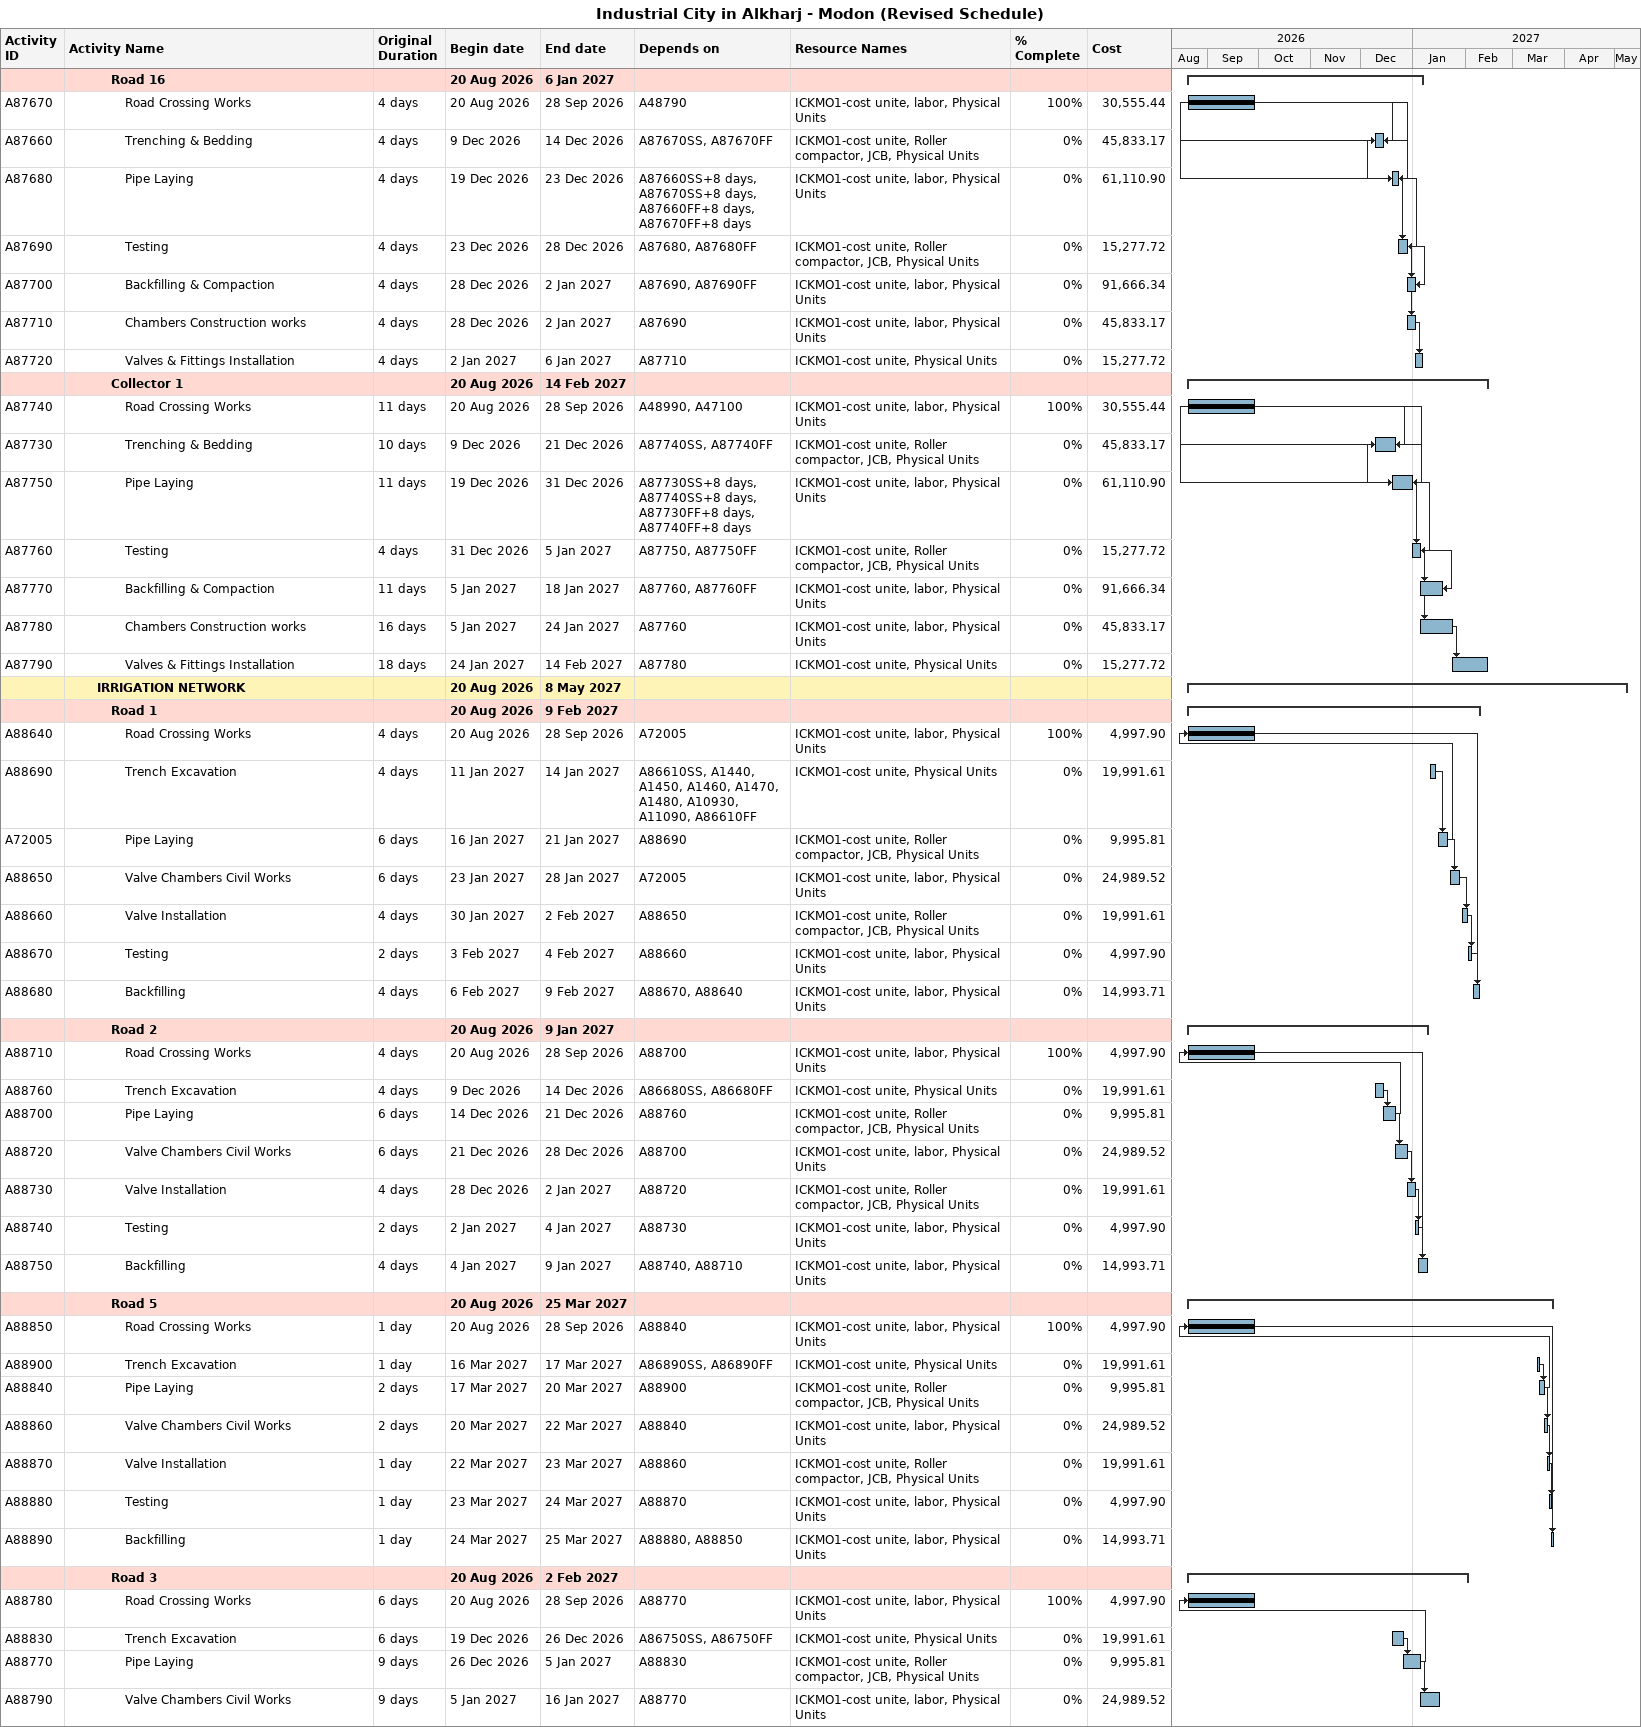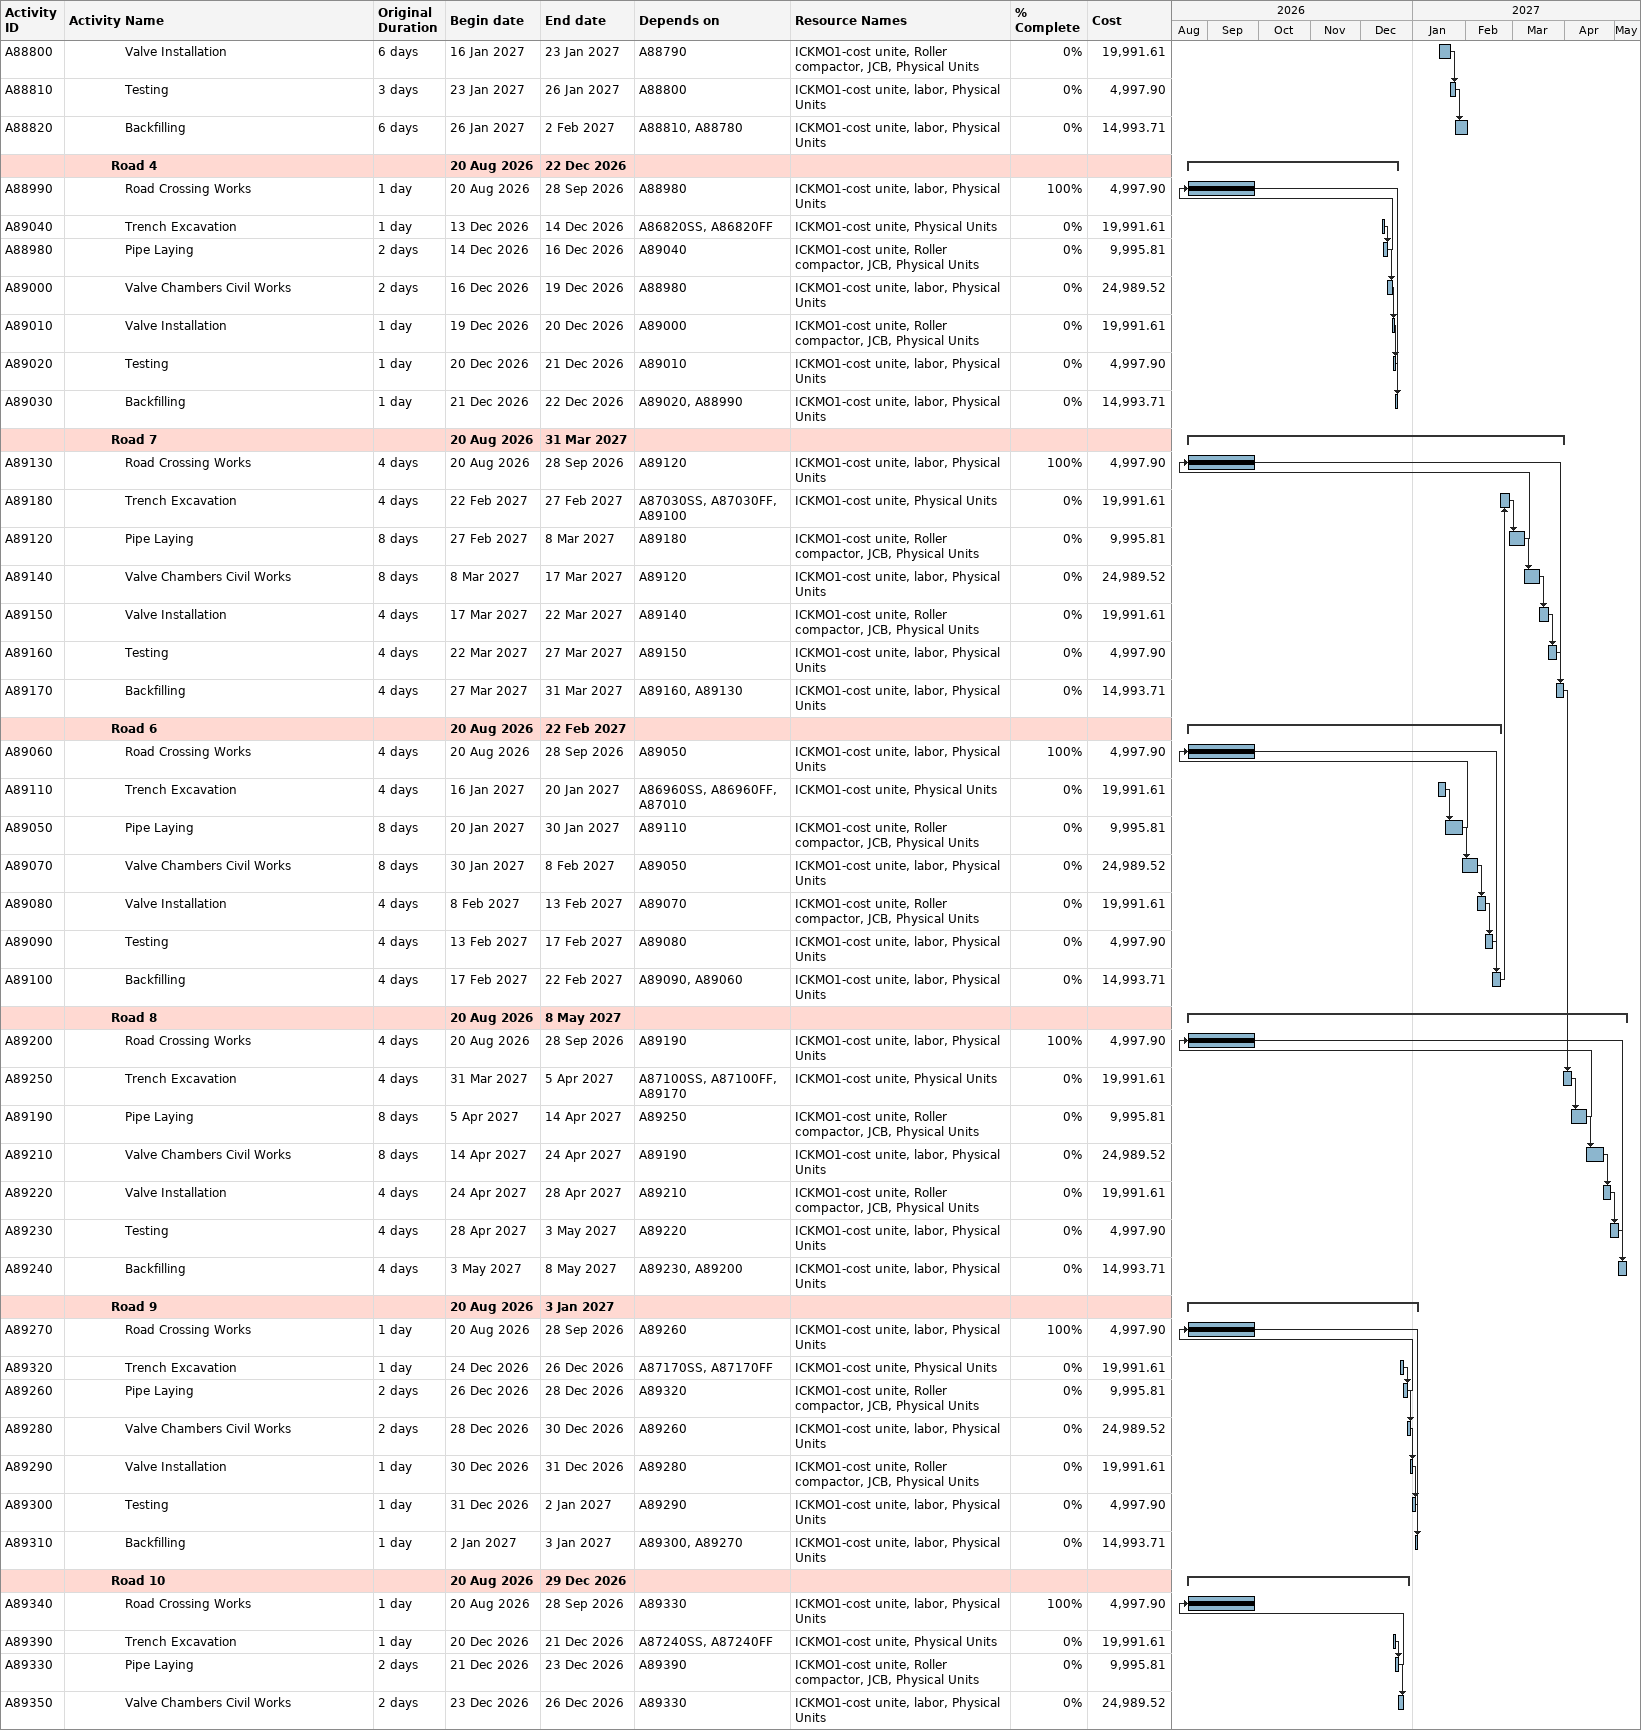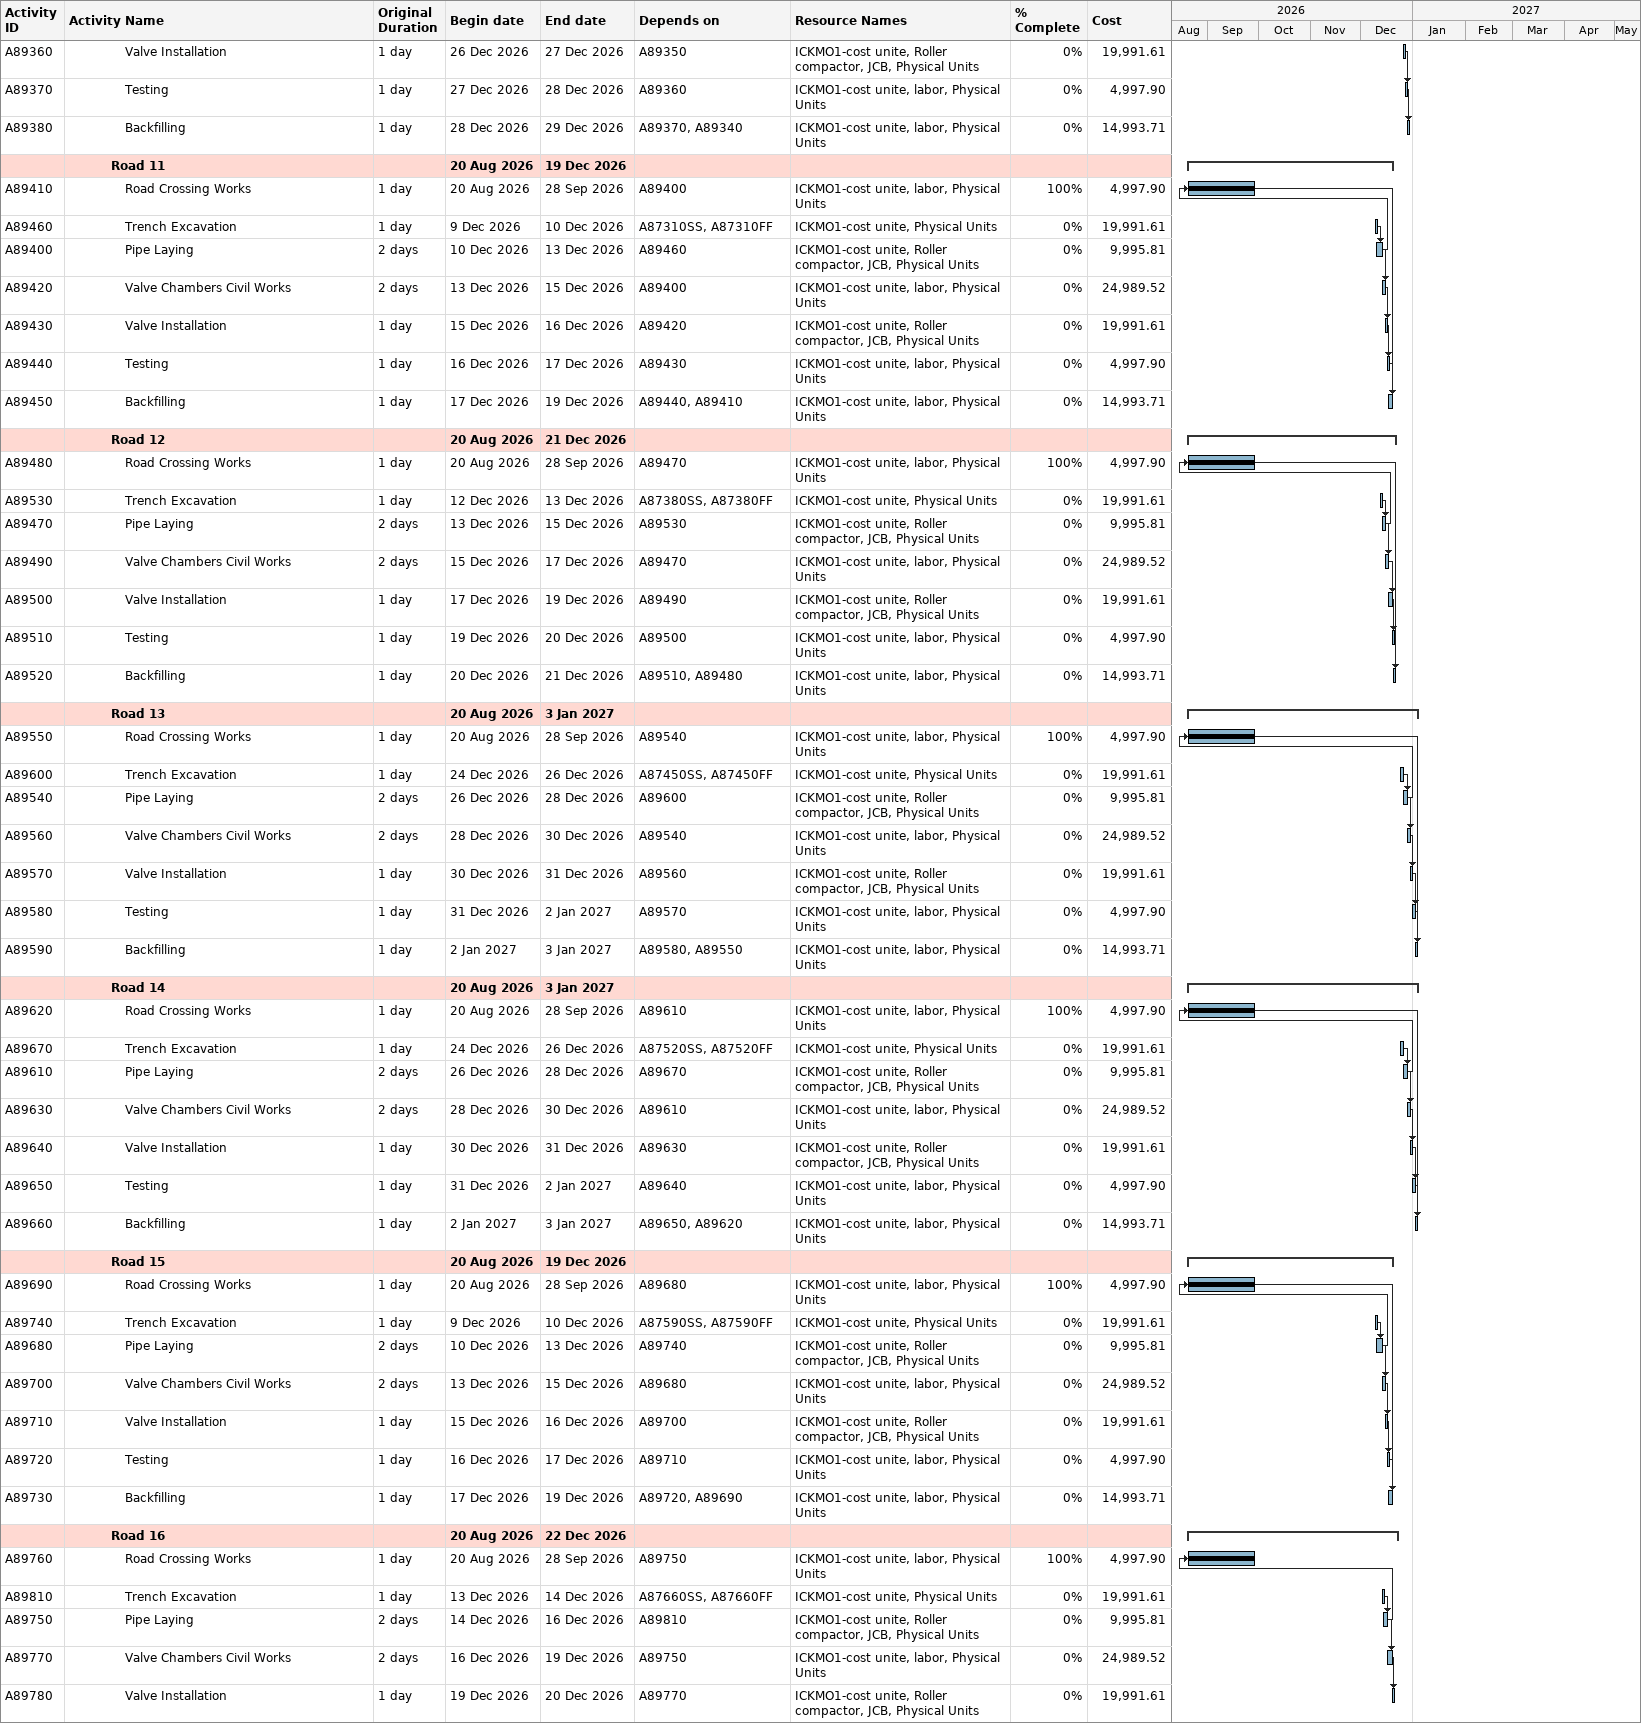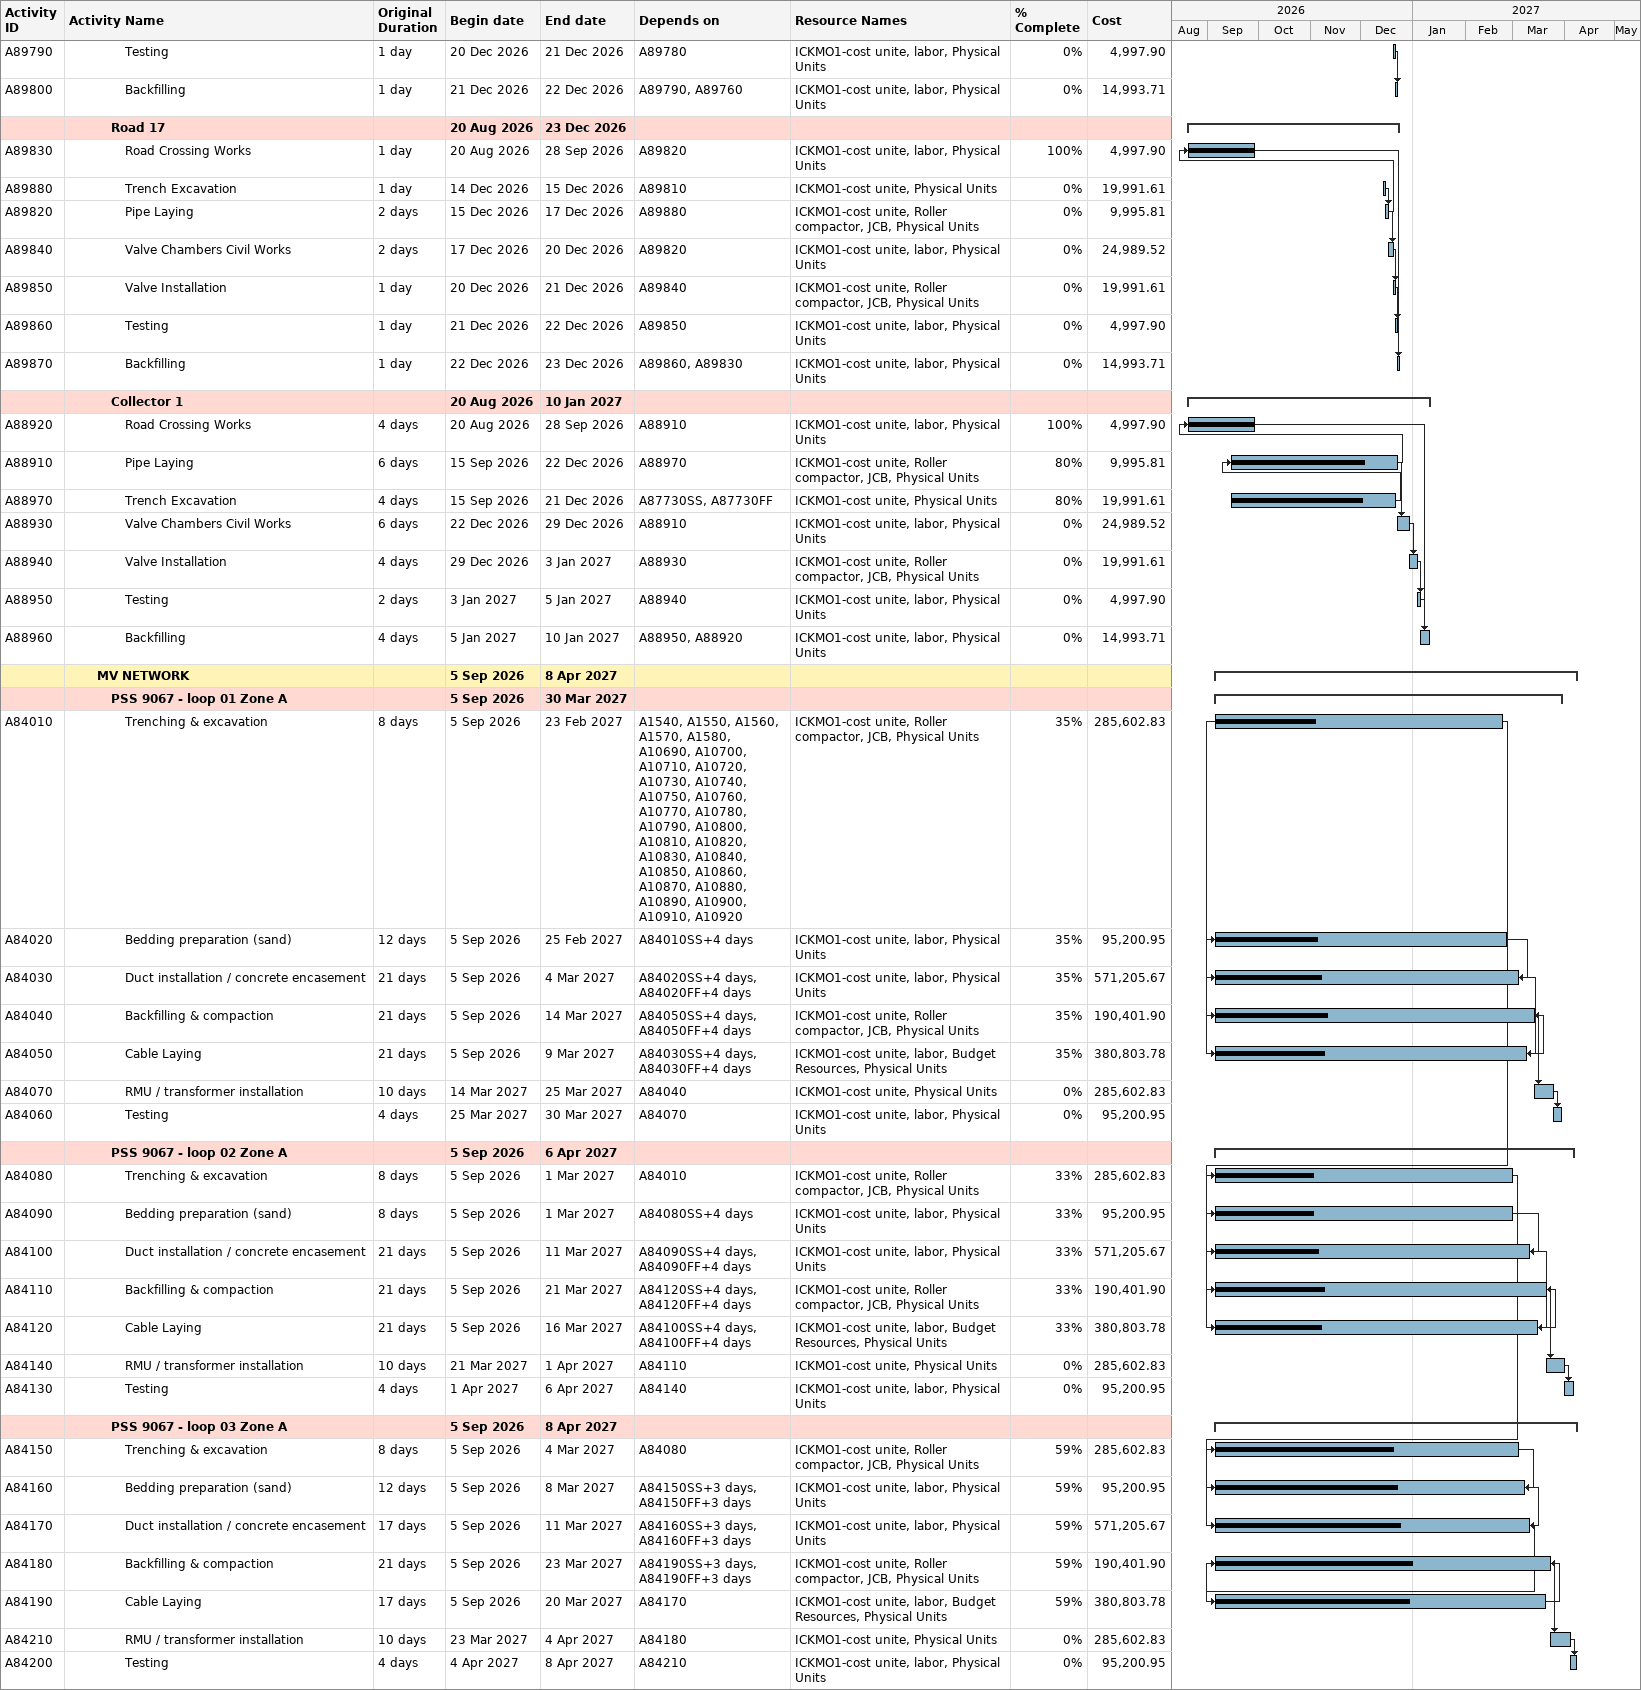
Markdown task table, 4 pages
Industrial City in Alkharj - Modon (Revised Schedule)

| ID | Level | Task | Original duration | Start | Finish | Predecessors | Resources | % complete | Cost |
|---|---|---|---|---|---|---|---|---|---|
|  | 4 | **Road 16** |  | 2026-08-20 | 2027-01-06 |  |  |  |  |
| A87670 | 5 | Road Crossing Works | 4d | 2026-08-20 | 2026-09-28 | A48790 | ICKMO1-cost unite, labor, Physical Units | 100 | 30555.44 |
| A87660 | 5 | Trenching & Bedding | 4d | 2026-12-09 | 2026-12-14 | A87670SS, A87670FF | ICKMO1-cost unite, Roller compactor, JCB, Physical Units | 0 | 45833.17 |
| A87680 | 5 | Pipe Laying | 4d | 2026-12-19 | 2026-12-23 | A87660SS+8d, A87670SS+8d, A87660FF+8d, A87670FF+8d | ICKMO1-cost unite, labor, Physical Units | 0 | 61110.90 |
| A87690 | 5 | Testing | 4d | 2026-12-23 | 2026-12-28 | A87680, A87680FF | ICKMO1-cost unite, Roller compactor, JCB, Physical Units | 0 | 15277.72 |
| A87700 | 5 | Backfilling & Compaction | 4d | 2026-12-28 | 2027-01-02 | A87690, A87690FF | ICKMO1-cost unite, labor, Physical Units | 0 | 91666.34 |
| A87710 | 5 | Chambers Construction works | 4d | 2026-12-28 | 2027-01-02 | A87690 | ICKMO1-cost unite, labor, Physical Units | 0 | 45833.17 |
| A87720 | 5 | Valves & Fittings Installation | 4d | 2027-01-02 | 2027-01-06 | A87710 | ICKMO1-cost unite, Physical Units | 0 | 15277.72 |
|  | 4 | **Collector 1** |  | 2026-08-20 | 2027-02-14 |  |  |  |  |
| A87740 | 5 | Road Crossing Works | 11d | 2026-08-20 | 2026-09-28 | A48990, A47100 | ICKMO1-cost unite, labor, Physical Units | 100 | 30555.44 |
| A87730 | 5 | Trenching & Bedding | 10d | 2026-12-09 | 2026-12-21 | A87740SS, A87740FF | ICKMO1-cost unite, Roller compactor, JCB, Physical Units | 0 | 45833.17 |
| A87750 | 5 | Pipe Laying | 11d | 2026-12-19 | 2026-12-31 | A87730SS+8d, A87740SS+8d, A87730FF+8d, A87740FF+8d | ICKMO1-cost unite, labor, Physical Units | 0 | 61110.90 |
| A87760 | 5 | Testing | 4d | 2026-12-31 | 2027-01-05 | A87750, A87750FF | ICKMO1-cost unite, Roller compactor, JCB, Physical Units | 0 | 15277.72 |
| A87770 | 5 | Backfilling & Compaction | 11d | 2027-01-05 | 2027-01-18 | A87760, A87760FF | ICKMO1-cost unite, labor, Physical Units | 0 | 91666.34 |
| A87780 | 5 | Chambers Construction works | 16d | 2027-01-05 | 2027-01-24 | A87760 | ICKMO1-cost unite, labor, Physical Units | 0 | 45833.17 |
| A87790 | 5 | Valves & Fittings Installation | 18d | 2027-01-24 | 2027-02-14 | A87780 | ICKMO1-cost unite, Physical Units | 0 | 15277.72 |
|  | 3 | **IRRIGATION NETWORK** |  | 2026-08-20 | 2027-05-08 |  |  |  |  |
|  | 4 | **Road 1** |  | 2026-08-20 | 2027-02-09 |  |  |  |  |
| A88640 | 5 | Road Crossing Works | 4d | 2026-08-20 | 2026-09-28 | A72005 | ICKMO1-cost unite, labor, Physical Units | 100 | 4997.90 |
| A88690 | 5 | Trench Excavation | 4d | 2027-01-11 | 2027-01-14 | A86610SS, A1440, A1450, A1460, A1470, A1480, A10930, A11090, A86610FF | ICKMO1-cost unite, Physical Units | 0 | 19991.61 |
| A72005 | 5 | Pipe Laying | 6d | 2027-01-16 | 2027-01-21 | A88690 | ICKMO1-cost unite, Roller compactor, JCB, Physical Units | 0 | 9995.81 |
| A88650 | 5 | Valve Chambers Civil Works | 6d | 2027-01-23 | 2027-01-28 | A72005 | ICKMO1-cost unite, labor, Physical Units | 0 | 24989.52 |
| A88660 | 5 | Valve Installation | 4d | 2027-01-30 | 2027-02-02 | A88650 | ICKMO1-cost unite, Roller compactor, JCB, Physical Units | 0 | 19991.61 |
| A88670 | 5 | Testing | 2d | 2027-02-03 | 2027-02-04 | A88660 | ICKMO1-cost unite, labor, Physical Units | 0 | 4997.90 |
| A88680 | 5 | Backfilling | 4d | 2027-02-06 | 2027-02-09 | A88670, A88640 | ICKMO1-cost unite, labor, Physical Units | 0 | 14993.71 |
|  | 4 | **Road 2** |  | 2026-08-20 | 2027-01-09 |  |  |  |  |
| A88710 | 5 | Road Crossing Works | 4d | 2026-08-20 | 2026-09-28 | A88700 | ICKMO1-cost unite, labor, Physical Units | 100 | 4997.90 |
| A88760 | 5 | Trench Excavation | 4d | 2026-12-09 | 2026-12-14 | A86680SS, A86680FF | ICKMO1-cost unite, Physical Units | 0 | 19991.61 |
| A88700 | 5 | Pipe Laying | 6d | 2026-12-14 | 2026-12-21 | A88760 | ICKMO1-cost unite, Roller compactor, JCB, Physical Units | 0 | 9995.81 |
| A88720 | 5 | Valve Chambers Civil Works | 6d | 2026-12-21 | 2026-12-28 | A88700 | ICKMO1-cost unite, labor, Physical Units | 0 | 24989.52 |
| A88730 | 5 | Valve Installation | 4d | 2026-12-28 | 2027-01-02 | A88720 | ICKMO1-cost unite, Roller compactor, JCB, Physical Units | 0 | 19991.61 |
| A88740 | 5 | Testing | 2d | 2027-01-02 | 2027-01-04 | A88730 | ICKMO1-cost unite, labor, Physical Units | 0 | 4997.90 |
| A88750 | 5 | Backfilling | 4d | 2027-01-04 | 2027-01-09 | A88740, A88710 | ICKMO1-cost unite, labor, Physical Units | 0 | 14993.71 |
|  | 4 | **Road 5** |  | 2026-08-20 | 2027-03-25 |  |  |  |  |
| A88850 | 5 | Road Crossing Works | 1d | 2026-08-20 | 2026-09-28 | A88840 | ICKMO1-cost unite, labor, Physical Units | 100 | 4997.90 |
| A88900 | 5 | Trench Excavation | 1d | 2027-03-16 | 2027-03-17 | A86890SS, A86890FF | ICKMO1-cost unite, Physical Units | 0 | 19991.61 |
| A88840 | 5 | Pipe Laying | 2d | 2027-03-17 | 2027-03-20 | A88900 | ICKMO1-cost unite, Roller compactor, JCB, Physical Units | 0 | 9995.81 |
| A88860 | 5 | Valve Chambers Civil Works | 2d | 2027-03-20 | 2027-03-22 | A88840 | ICKMO1-cost unite, labor, Physical Units | 0 | 24989.52 |
| A88870 | 5 | Valve Installation | 1d | 2027-03-22 | 2027-03-23 | A88860 | ICKMO1-cost unite, Roller compactor, JCB, Physical Units | 0 | 19991.61 |
| A88880 | 5 | Testing | 1d | 2027-03-23 | 2027-03-24 | A88870 | ICKMO1-cost unite, labor, Physical Units | 0 | 4997.90 |
| A88890 | 5 | Backfilling | 1d | 2027-03-24 | 2027-03-25 | A88880, A88850 | ICKMO1-cost unite, labor, Physical Units | 0 | 14993.71 |
|  | 4 | **Road 3** |  | 2026-08-20 | 2027-02-02 |  |  |  |  |
| A88780 | 5 | Road Crossing Works | 6d | 2026-08-20 | 2026-09-28 | A88770 | ICKMO1-cost unite, labor, Physical Units | 100 | 4997.90 |
| A88830 | 5 | Trench Excavation | 6d | 2026-12-19 | 2026-12-26 | A86750SS, A86750FF | ICKMO1-cost unite, Physical Units | 0 | 19991.61 |
| A88770 | 5 | Pipe Laying | 9d | 2026-12-26 | 2027-01-05 | A88830 | ICKMO1-cost unite, Roller compactor, JCB, Physical Units | 0 | 9995.81 |
| A88790 | 5 | Valve Chambers Civil Works | 9d | 2027-01-05 | 2027-01-16 | A88770 | ICKMO1-cost unite, labor, Physical Units | 0 | 24989.52 |
| A88800 | 5 | Valve Installation | 6d | 2027-01-16 | 2027-01-23 | A88790 | ICKMO1-cost unite, Roller compactor, JCB, Physical Units | 0 | 19991.61 |
| A88810 | 5 | Testing | 3d | 2027-01-23 | 2027-01-26 | A88800 | ICKMO1-cost unite, labor, Physical Units | 0 | 4997.90 |
| A88820 | 5 | Backfilling | 6d | 2027-01-26 | 2027-02-02 | A88810, A88780 | ICKMO1-cost unite, labor, Physical Units | 0 | 14993.71 |
|  | 4 | **Road 4** |  | 2026-08-20 | 2026-12-22 |  |  |  |  |
| A88990 | 5 | Road Crossing Works | 1d | 2026-08-20 | 2026-09-28 | A88980 | ICKMO1-cost unite, labor, Physical Units | 100 | 4997.90 |
| A89040 | 5 | Trench Excavation | 1d | 2026-12-13 | 2026-12-14 | A86820SS, A86820FF | ICKMO1-cost unite, Physical Units | 0 | 19991.61 |
| A88980 | 5 | Pipe Laying | 2d | 2026-12-14 | 2026-12-16 | A89040 | ICKMO1-cost unite, Roller compactor, JCB, Physical Units | 0 | 9995.81 |
| A89000 | 5 | Valve Chambers Civil Works | 2d | 2026-12-16 | 2026-12-19 | A88980 | ICKMO1-cost unite, labor, Physical Units | 0 | 24989.52 |
| A89010 | 5 | Valve Installation | 1d | 2026-12-19 | 2026-12-20 | A89000 | ICKMO1-cost unite, Roller compactor, JCB, Physical Units | 0 | 19991.61 |
| A89020 | 5 | Testing | 1d | 2026-12-20 | 2026-12-21 | A89010 | ICKMO1-cost unite, labor, Physical Units | 0 | 4997.90 |
| A89030 | 5 | Backfilling | 1d | 2026-12-21 | 2026-12-22 | A89020, A88990 | ICKMO1-cost unite, labor, Physical Units | 0 | 14993.71 |
|  | 4 | **Road 7** |  | 2026-08-20 | 2027-03-31 |  |  |  |  |
| A89130 | 5 | Road Crossing Works | 4d | 2026-08-20 | 2026-09-28 | A89120 | ICKMO1-cost unite, labor, Physical Units | 100 | 4997.90 |
| A89180 | 5 | Trench Excavation | 4d | 2027-02-22 | 2027-02-27 | A87030SS, A87030FF, A89100 | ICKMO1-cost unite, Physical Units | 0 | 19991.61 |
| A89120 | 5 | Pipe Laying | 8d | 2027-02-27 | 2027-03-08 | A89180 | ICKMO1-cost unite, Roller compactor, JCB, Physical Units | 0 | 9995.81 |
| A89140 | 5 | Valve Chambers Civil Works | 8d | 2027-03-08 | 2027-03-17 | A89120 | ICKMO1-cost unite, labor, Physical Units | 0 | 24989.52 |
| A89150 | 5 | Valve Installation | 4d | 2027-03-17 | 2027-03-22 | A89140 | ICKMO1-cost unite, Roller compactor, JCB, Physical Units | 0 | 19991.61 |
| A89160 | 5 | Testing | 4d | 2027-03-22 | 2027-03-27 | A89150 | ICKMO1-cost unite, labor, Physical Units | 0 | 4997.90 |
| A89170 | 5 | Backfilling | 4d | 2027-03-27 | 2027-03-31 | A89160, A89130 | ICKMO1-cost unite, labor, Physical Units | 0 | 14993.71 |
|  | 4 | **Road 6** |  | 2026-08-20 | 2027-02-22 |  |  |  |  |
| A89060 | 5 | Road Crossing Works | 4d | 2026-08-20 | 2026-09-28 | A89050 | ICKMO1-cost unite, labor, Physical Units | 100 | 4997.90 |
| A89110 | 5 | Trench Excavation | 4d | 2027-01-16 | 2027-01-20 | A86960SS, A86960FF, A87010 | ICKMO1-cost unite, Physical Units | 0 | 19991.61 |
| A89050 | 5 | Pipe Laying | 8d | 2027-01-20 | 2027-01-30 | A89110 | ICKMO1-cost unite, Roller compactor, JCB, Physical Units | 0 | 9995.81 |
| A89070 | 5 | Valve Chambers Civil Works | 8d | 2027-01-30 | 2027-02-08 | A89050 | ICKMO1-cost unite, labor, Physical Units | 0 | 24989.52 |
| A89080 | 5 | Valve Installation | 4d | 2027-02-08 | 2027-02-13 | A89070 | ICKMO1-cost unite, Roller compactor, JCB, Physical Units | 0 | 19991.61 |
| A89090 | 5 | Testing | 4d | 2027-02-13 | 2027-02-17 | A89080 | ICKMO1-cost unite, labor, Physical Units | 0 | 4997.90 |
| A89100 | 5 | Backfilling | 4d | 2027-02-17 | 2027-02-22 | A89090, A89060 | ICKMO1-cost unite, labor, Physical Units | 0 | 14993.71 |
|  | 4 | **Road 8** |  | 2026-08-20 | 2027-05-08 |  |  |  |  |
| A89200 | 5 | Road Crossing Works | 4d | 2026-08-20 | 2026-09-28 | A89190 | ICKMO1-cost unite, labor, Physical Units | 100 | 4997.90 |
| A89250 | 5 | Trench Excavation | 4d | 2027-03-31 | 2027-04-05 | A87100SS, A87100FF, A89170 | ICKMO1-cost unite, Physical Units | 0 | 19991.61 |
| A89190 | 5 | Pipe Laying | 8d | 2027-04-05 | 2027-04-14 | A89250 | ICKMO1-cost unite, Roller compactor, JCB, Physical Units | 0 | 9995.81 |
| A89210 | 5 | Valve Chambers Civil Works | 8d | 2027-04-14 | 2027-04-24 | A89190 | ICKMO1-cost unite, labor, Physical Units | 0 | 24989.52 |
| A89220 | 5 | Valve Installation | 4d | 2027-04-24 | 2027-04-28 | A89210 | ICKMO1-cost unite, Roller compactor, JCB, Physical Units | 0 | 19991.61 |
| A89230 | 5 | Testing | 4d | 2027-04-28 | 2027-05-03 | A89220 | ICKMO1-cost unite, labor, Physical Units | 0 | 4997.90 |
| A89240 | 5 | Backfilling | 4d | 2027-05-03 | 2027-05-08 | A89230, A89200 | ICKMO1-cost unite, labor, Physical Units | 0 | 14993.71 |
|  | 4 | **Road 9** |  | 2026-08-20 | 2027-01-03 |  |  |  |  |
| A89270 | 5 | Road Crossing Works | 1d | 2026-08-20 | 2026-09-28 | A89260 | ICKMO1-cost unite, labor, Physical Units | 100 | 4997.90 |
| A89320 | 5 | Trench Excavation | 1d | 2026-12-24 | 2026-12-26 | A87170SS, A87170FF | ICKMO1-cost unite, Physical Units | 0 | 19991.61 |
| A89260 | 5 | Pipe Laying | 2d | 2026-12-26 | 2026-12-28 | A89320 | ICKMO1-cost unite, Roller compactor, JCB, Physical Units | 0 | 9995.81 |
| A89280 | 5 | Valve Chambers Civil Works | 2d | 2026-12-28 | 2026-12-30 | A89260 | ICKMO1-cost unite, labor, Physical Units | 0 | 24989.52 |
| A89290 | 5 | Valve Installation | 1d | 2026-12-30 | 2026-12-31 | A89280 | ICKMO1-cost unite, Roller compactor, JCB, Physical Units | 0 | 19991.61 |
| A89300 | 5 | Testing | 1d | 2026-12-31 | 2027-01-02 | A89290 | ICKMO1-cost unite, labor, Physical Units | 0 | 4997.90 |
| A89310 | 5 | Backfilling | 1d | 2027-01-02 | 2027-01-03 | A89300, A89270 | ICKMO1-cost unite, labor, Physical Units | 0 | 14993.71 |
|  | 4 | **Road 10** |  | 2026-08-20 | 2026-12-29 |  |  |  |  |
| A89340 | 5 | Road Crossing Works | 1d | 2026-08-20 | 2026-09-28 | A89330 | ICKMO1-cost unite, labor, Physical Units | 100 | 4997.90 |
| A89390 | 5 | Trench Excavation | 1d | 2026-12-20 | 2026-12-21 | A87240SS, A87240FF | ICKMO1-cost unite, Physical Units | 0 | 19991.61 |
| A89330 | 5 | Pipe Laying | 2d | 2026-12-21 | 2026-12-23 | A89390 | ICKMO1-cost unite, Roller compactor, JCB, Physical Units | 0 | 9995.81 |
| A89350 | 5 | Valve Chambers Civil Works | 2d | 2026-12-23 | 2026-12-26 | A89330 | ICKMO1-cost unite, labor, Physical Units | 0 | 24989.52 |
| A89360 | 5 | Valve Installation | 1d | 2026-12-26 | 2026-12-27 | A89350 | ICKMO1-cost unite, Roller compactor, JCB, Physical Units | 0 | 19991.61 |
| A89370 | 5 | Testing | 1d | 2026-12-27 | 2026-12-28 | A89360 | ICKMO1-cost unite, labor, Physical Units | 0 | 4997.90 |
| A89380 | 5 | Backfilling | 1d | 2026-12-28 | 2026-12-29 | A89370, A89340 | ICKMO1-cost unite, labor, Physical Units | 0 | 14993.71 |
|  | 4 | **Road 11** |  | 2026-08-20 | 2026-12-19 |  |  |  |  |
| A89410 | 5 | Road Crossing Works | 1d | 2026-08-20 | 2026-09-28 | A89400 | ICKMO1-cost unite, labor, Physical Units | 100 | 4997.90 |
| A89460 | 5 | Trench Excavation | 1d | 2026-12-09 | 2026-12-10 | A87310SS, A87310FF | ICKMO1-cost unite, Physical Units | 0 | 19991.61 |
| A89400 | 5 | Pipe Laying | 2d | 2026-12-10 | 2026-12-13 | A89460 | ICKMO1-cost unite, Roller compactor, JCB, Physical Units | 0 | 9995.81 |
| A89420 | 5 | Valve Chambers Civil Works | 2d | 2026-12-13 | 2026-12-15 | A89400 | ICKMO1-cost unite, labor, Physical Units | 0 | 24989.52 |
| A89430 | 5 | Valve Installation | 1d | 2026-12-15 | 2026-12-16 | A89420 | ICKMO1-cost unite, Roller compactor, JCB, Physical Units | 0 | 19991.61 |
| A89440 | 5 | Testing | 1d | 2026-12-16 | 2026-12-17 | A89430 | ICKMO1-cost unite, labor, Physical Units | 0 | 4997.90 |
| A89450 | 5 | Backfilling | 1d | 2026-12-17 | 2026-12-19 | A89440, A89410 | ICKMO1-cost unite, labor, Physical Units | 0 | 14993.71 |
|  | 4 | **Road 12** |  | 2026-08-20 | 2026-12-21 |  |  |  |  |
| A89480 | 5 | Road Crossing Works | 1d | 2026-08-20 | 2026-09-28 | A89470 | ICKMO1-cost unite, labor, Physical Units | 100 | 4997.90 |
| A89530 | 5 | Trench Excavation | 1d | 2026-12-12 | 2026-12-13 | A87380SS, A87380FF | ICKMO1-cost unite, Physical Units | 0 | 19991.61 |
| A89470 | 5 | Pipe Laying | 2d | 2026-12-13 | 2026-12-15 | A89530 | ICKMO1-cost unite, Roller compactor, JCB, Physical Units | 0 | 9995.81 |
| A89490 | 5 | Valve Chambers Civil Works | 2d | 2026-12-15 | 2026-12-17 | A89470 | ICKMO1-cost unite, labor, Physical Units | 0 | 24989.52 |
| A89500 | 5 | Valve Installation | 1d | 2026-12-17 | 2026-12-19 | A89490 | ICKMO1-cost unite, Roller compactor, JCB, Physical Units | 0 | 19991.61 |
| A89510 | 5 | Testing | 1d | 2026-12-19 | 2026-12-20 | A89500 | ICKMO1-cost unite, labor, Physical Units | 0 | 4997.90 |
| A89520 | 5 | Backfilling | 1d | 2026-12-20 | 2026-12-21 | A89510, A89480 | ICKMO1-cost unite, labor, Physical Units | 0 | 14993.71 |
|  | 4 | **Road 13** |  | 2026-08-20 | 2027-01-03 |  |  |  |  |
| A89550 | 5 | Road Crossing Works | 1d | 2026-08-20 | 2026-09-28 | A89540 | ICKMO1-cost unite, labor, Physical Units | 100 | 4997.90 |
| A89600 | 5 | Trench Excavation | 1d | 2026-12-24 | 2026-12-26 | A87450SS, A87450FF | ICKMO1-cost unite, Physical Units | 0 | 19991.61 |
| A89540 | 5 | Pipe Laying | 2d | 2026-12-26 | 2026-12-28 | A89600 | ICKMO1-cost unite, Roller compactor, JCB, Physical Units | 0 | 9995.81 |
| A89560 | 5 | Valve Chambers Civil Works | 2d | 2026-12-28 | 2026-12-30 | A89540 | ICKMO1-cost unite, labor, Physical Units | 0 | 24989.52 |
| A89570 | 5 | Valve Installation | 1d | 2026-12-30 | 2026-12-31 | A89560 | ICKMO1-cost unite, Roller compactor, JCB, Physical Units | 0 | 19991.61 |
| A89580 | 5 | Testing | 1d | 2026-12-31 | 2027-01-02 | A89570 | ICKMO1-cost unite, labor, Physical Units | 0 | 4997.90 |
| A89590 | 5 | Backfilling | 1d | 2027-01-02 | 2027-01-03 | A89580, A89550 | ICKMO1-cost unite, labor, Physical Units | 0 | 14993.71 |
|  | 4 | **Road 14** |  | 2026-08-20 | 2027-01-03 |  |  |  |  |
| A89620 | 5 | Road Crossing Works | 1d | 2026-08-20 | 2026-09-28 | A89610 | ICKMO1-cost unite, labor, Physical Units | 100 | 4997.90 |
| A89670 | 5 | Trench Excavation | 1d | 2026-12-24 | 2026-12-26 | A87520SS, A87520FF | ICKMO1-cost unite, Physical Units | 0 | 19991.61 |
| A89610 | 5 | Pipe Laying | 2d | 2026-12-26 | 2026-12-28 | A89670 | ICKMO1-cost unite, Roller compactor, JCB, Physical Units | 0 | 9995.81 |
| A89630 | 5 | Valve Chambers Civil Works | 2d | 2026-12-28 | 2026-12-30 | A89610 | ICKMO1-cost unite, labor, Physical Units | 0 | 24989.52 |
| A89640 | 5 | Valve Installation | 1d | 2026-12-30 | 2026-12-31 | A89630 | ICKMO1-cost unite, Roller compactor, JCB, Physical Units | 0 | 19991.61 |
| A89650 | 5 | Testing | 1d | 2026-12-31 | 2027-01-02 | A89640 | ICKMO1-cost unite, labor, Physical Units | 0 | 4997.90 |
| A89660 | 5 | Backfilling | 1d | 2027-01-02 | 2027-01-03 | A89650, A89620 | ICKMO1-cost unite, labor, Physical Units | 0 | 14993.71 |
|  | 4 | **Road 15** |  | 2026-08-20 | 2026-12-19 |  |  |  |  |
| A89690 | 5 | Road Crossing Works | 1d | 2026-08-20 | 2026-09-28 | A89680 | ICKMO1-cost unite, labor, Physical Units | 100 | 4997.90 |
| A89740 | 5 | Trench Excavation | 1d | 2026-12-09 | 2026-12-10 | A87590SS, A87590FF | ICKMO1-cost unite, Physical Units | 0 | 19991.61 |
| A89680 | 5 | Pipe Laying | 2d | 2026-12-10 | 2026-12-13 | A89740 | ICKMO1-cost unite, Roller compactor, JCB, Physical Units | 0 | 9995.81 |
| A89700 | 5 | Valve Chambers Civil Works | 2d | 2026-12-13 | 2026-12-15 | A89680 | ICKMO1-cost unite, labor, Physical Units | 0 | 24989.52 |
| A89710 | 5 | Valve Installation | 1d | 2026-12-15 | 2026-12-16 | A89700 | ICKMO1-cost unite, Roller compactor, JCB, Physical Units | 0 | 19991.61 |
| A89720 | 5 | Testing | 1d | 2026-12-16 | 2026-12-17 | A89710 | ICKMO1-cost unite, labor, Physical Units | 0 | 4997.90 |
| A89730 | 5 | Backfilling | 1d | 2026-12-17 | 2026-12-19 | A89720, A89690 | ICKMO1-cost unite, labor, Physical Units | 0 | 14993.71 |
|  | 4 | **Road 16** |  | 2026-08-20 | 2026-12-22 |  |  |  |  |
| A89760 | 5 | Road Crossing Works | 1d | 2026-08-20 | 2026-09-28 | A89750 | ICKMO1-cost unite, labor, Physical Units | 100 | 4997.90 |
| A89810 | 5 | Trench Excavation | 1d | 2026-12-13 | 2026-12-14 | A87660SS, A87660FF | ICKMO1-cost unite, Physical Units | 0 | 19991.61 |
| A89750 | 5 | Pipe Laying | 2d | 2026-12-14 | 2026-12-16 | A89810 | ICKMO1-cost unite, Roller compactor, JCB, Physical Units | 0 | 9995.81 |
| A89770 | 5 | Valve Chambers Civil Works | 2d | 2026-12-16 | 2026-12-19 | A89750 | ICKMO1-cost unite, labor, Physical Units | 0 | 24989.52 |
| A89780 | 5 | Valve Installation | 1d | 2026-12-19 | 2026-12-20 | A89770 | ICKMO1-cost unite, Roller compactor, JCB, Physical Units | 0 | 19991.61 |
| A89790 | 5 | Testing | 1d | 2026-12-20 | 2026-12-21 | A89780 | ICKMO1-cost unite, labor, Physical Units | 0 | 4997.90 |
| A89800 | 5 | Backfilling | 1d | 2026-12-21 | 2026-12-22 | A89790, A89760 | ICKMO1-cost unite, labor, Physical Units | 0 | 14993.71 |
|  | 4 | **Road 17** |  | 2026-08-20 | 2026-12-23 |  |  |  |  |
| A89830 | 5 | Road Crossing Works | 1d | 2026-08-20 | 2026-09-28 | A89820 | ICKMO1-cost unite, labor, Physical Units | 100 | 4997.90 |
| A89880 | 5 | Trench Excavation | 1d | 2026-12-14 | 2026-12-15 | A89810 | ICKMO1-cost unite, Physical Units | 0 | 19991.61 |
| A89820 | 5 | Pipe Laying | 2d | 2026-12-15 | 2026-12-17 | A89880 | ICKMO1-cost unite, Roller compactor, JCB, Physical Units | 0 | 9995.81 |
| A89840 | 5 | Valve Chambers Civil Works | 2d | 2026-12-17 | 2026-12-20 | A89820 | ICKMO1-cost unite, labor, Physical Units | 0 | 24989.52 |
| A89850 | 5 | Valve Installation | 1d | 2026-12-20 | 2026-12-21 | A89840 | ICKMO1-cost unite, Roller compactor, JCB, Physical Units | 0 | 19991.61 |
| A89860 | 5 | Testing | 1d | 2026-12-21 | 2026-12-22 | A89850 | ICKMO1-cost unite, labor, Physical Units | 0 | 4997.90 |
| A89870 | 5 | Backfilling | 1d | 2026-12-22 | 2026-12-23 | A89860, A89830 | ICKMO1-cost unite, labor, Physical Units | 0 | 14993.71 |
|  | 4 | **Collector 1** |  | 2026-08-20 | 2027-01-10 |  |  |  |  |
| A88920 | 5 | Road Crossing Works | 4d | 2026-08-20 | 2026-09-28 | A88910 | ICKMO1-cost unite, labor, Physical Units | 100 | 4997.90 |
| A88910 | 5 | Pipe Laying | 6d | 2026-09-15 | 2026-12-22 | A88970 | ICKMO1-cost unite, Roller compactor, JCB, Physical Units | 80 | 9995.81 |
| A88970 | 5 | Trench Excavation | 4d | 2026-09-15 | 2026-12-21 | A87730SS, A87730FF | ICKMO1-cost unite, Physical Units | 80 | 19991.61 |
| A88930 | 5 | Valve Chambers Civil Works | 6d | 2026-12-22 | 2026-12-29 | A88910 | ICKMO1-cost unite, labor, Physical Units | 0 | 24989.52 |
| A88940 | 5 | Valve Installation | 4d | 2026-12-29 | 2027-01-03 | A88930 | ICKMO1-cost unite, Roller compactor, JCB, Physical Units | 0 | 19991.61 |
| A88950 | 5 | Testing | 2d | 2027-01-03 | 2027-01-05 | A88940 | ICKMO1-cost unite, labor, Physical Units | 0 | 4997.90 |
| A88960 | 5 | Backfilling | 4d | 2027-01-05 | 2027-01-10 | A88950, A88920 | ICKMO1-cost unite, labor, Physical Units | 0 | 14993.71 |
|  | 3 | **MV NETWORK** |  | 2026-09-05 | 2027-04-08 |  |  |  |  |
|  | 4 | **PSS 9067 - loop 01 Zone A** |  | 2026-09-05 | 2027-03-30 |  |  |  |  |
| A84010 | 5 | Trenching & excavation | 8d | 2026-09-05 | 2027-02-23 | A1540, A1550, A1560, A1570, A1580, A10690, A10700, A10710, A10720, A10730, A10740, A10750, A10760, A10770, A10780, A10790, A10800, A10810, A10820, A10830, A10840, A10850, A10860, A10870, A10880, A10890, A10900, A10910, A10920 | ICKMO1-cost unite, Roller compactor, JCB, Physical Units | 35 | 285602.83 |
| A84020 | 5 | Bedding preparation (sand) | 12d | 2026-09-05 | 2027-02-25 | A84010SS+4d | ICKMO1-cost unite, labor, Physical Units | 35 | 95200.95 |
| A84030 | 5 | Duct installation / concrete encasement | 21d | 2026-09-05 | 2027-03-04 | A84020SS+4d, A84020FF+4d | ICKMO1-cost unite, labor, Physical Units | 35 | 571205.67 |
| A84040 | 5 | Backfilling & compaction | 21d | 2026-09-05 | 2027-03-14 | A84050SS+4d, A84050FF+4d | ICKMO1-cost unite, Roller compactor, JCB, Physical Units | 35 | 190401.90 |
| A84050 | 5 | Cable Laying | 21d | 2026-09-05 | 2027-03-09 | A84030SS+4d, A84030FF+4d | ICKMO1-cost unite, labor, Budget Resources, Physical Units | 35 | 380803.78 |
| A84070 | 5 | RMU / transformer installation | 10d | 2027-03-14 | 2027-03-25 | A84040 | ICKMO1-cost unite, Physical Units | 0 | 285602.83 |
| A84060 | 5 | Testing | 4d | 2027-03-25 | 2027-03-30 | A84070 | ICKMO1-cost unite, labor, Physical Units | 0 | 95200.95 |
|  | 4 | **PSS 9067 - loop 02 Zone A** |  | 2026-09-05 | 2027-04-06 |  |  |  |  |
| A84080 | 5 | Trenching & excavation | 8d | 2026-09-05 | 2027-03-01 | A84010 | ICKMO1-cost unite, Roller compactor, JCB, Physical Units | 33 | 285602.83 |
| A84090 | 5 | Bedding preparation (sand) | 8d | 2026-09-05 | 2027-03-01 | A84080SS+4d | ICKMO1-cost unite, labor, Physical Units | 33 | 95200.95 |
| A84100 | 5 | Duct installation / concrete encasement | 21d | 2026-09-05 | 2027-03-11 | A84090SS+4d, A84090FF+4d | ICKMO1-cost unite, labor, Physical Units | 33 | 571205.67 |
| A84110 | 5 | Backfilling & compaction | 21d | 2026-09-05 | 2027-03-21 | A84120SS+4d, A84120FF+4d | ICKMO1-cost unite, Roller compactor, JCB, Physical Units | 33 | 190401.90 |
| A84120 | 5 | Cable Laying | 21d | 2026-09-05 | 2027-03-16 | A84100SS+4d, A84100FF+4d | ICKMO1-cost unite, labor, Budget Resources, Physical Units | 33 | 380803.78 |
| A84140 | 5 | RMU / transformer installation | 10d | 2027-03-21 | 2027-04-01 | A84110 | ICKMO1-cost unite, Physical Units | 0 | 285602.83 |
| A84130 | 5 | Testing | 4d | 2027-04-01 | 2027-04-06 | A84140 | ICKMO1-cost unite, labor, Physical Units | 0 | 95200.95 |
|  | 4 | **PSS 9067 - loop 03 Zone A** |  | 2026-09-05 | 2027-04-08 |  |  |  |  |
| A84150 | 5 | Trenching & excavation | 8d | 2026-09-05 | 2027-03-04 | A84080 | ICKMO1-cost unite, Roller compactor, JCB, Physical Units | 59 | 285602.83 |
| A84160 | 5 | Bedding preparation (sand) | 12d | 2026-09-05 | 2027-03-08 | A84150SS+3d, A84150FF+3d | ICKMO1-cost unite, labor, Physical Units | 59 | 95200.95 |
| A84170 | 5 | Duct installation / concrete encasement | 17d | 2026-09-05 | 2027-03-11 | A84160SS+3d, A84160FF+3d | ICKMO1-cost unite, labor, Physical Units | 59 | 571205.67 |
| A84180 | 5 | Backfilling & compaction | 21d | 2026-09-05 | 2027-03-23 | A84190SS+3d, A84190FF+3d | ICKMO1-cost unite, Roller compactor, JCB, Physical Units | 59 | 190401.90 |
| A84190 | 5 | Cable Laying | 17d | 2026-09-05 | 2027-03-20 | A84170 | ICKMO1-cost unite, labor, Budget Resources, Physical Units | 59 | 380803.78 |
| A84210 | 5 | RMU / transformer installation | 10d | 2027-03-23 | 2027-04-04 | A84180 | ICKMO1-cost unite, Physical Units | 0 | 285602.83 |
| A84200 | 5 | Testing | 4d | 2027-04-04 | 2027-04-08 | A84210 | ICKMO1-cost unite, labor, Physical Units | 0 | 95200.95 |
